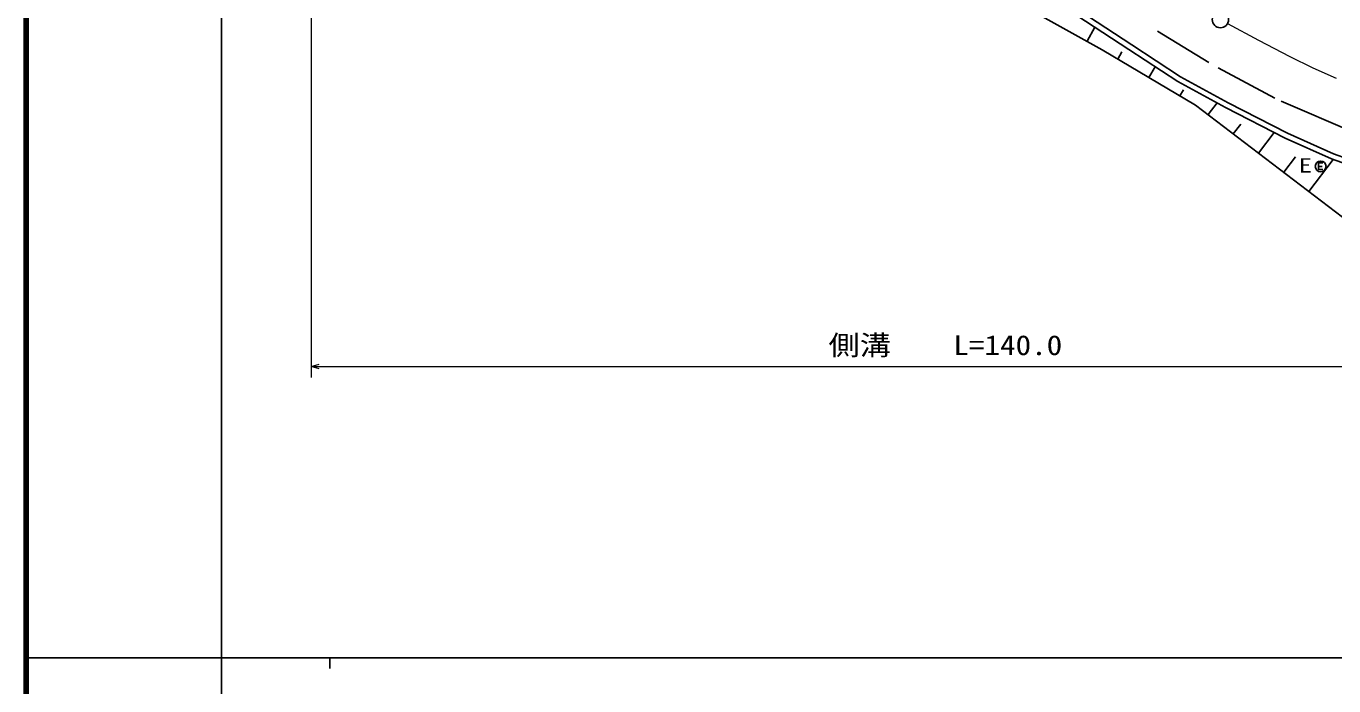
# Model space of a CAD drawing. Units: millimetres, scale not verified. Extents: x 40000 to 680000, y 20000 to 380000.
# Drawn here: x 40000 to 160510, y 202409 to 263185 of the extents above; entities that cross this region are included whole.
import ezdxf
from ezdxf.enums import TextEntityAlignment as Align

# ---------------------------------------------------------------- set-up
doc = ezdxf.new("R2010")
doc.units = ezdxf.units.MM
doc.header["$LTSCALE"] = 1000
doc.linetypes.add('CHAIN', pattern=[18.5, 12, -1.5, 3.5, -1.5])
for name, color, linetype, lineweight in [('M-BGD', 7, 'Continuous', 25), ('M-BMK', 2, 'CHAIN', 13), ('M-BMK-SRVR', 3, 'Continuous', 25), ('M-STR-HTXT', 7, 'Continuous', 13), ('M-TTL', 2, 'Continuous', 140), ('M-TTL-BAND', 7, 'Continuous', 25)]:
    doc.layers.add(name, color=color, linetype=linetype, lineweight=lineweight)
doc.styles.add('ＭＳ ゴシック', font='')
doc.styles.get('ＭＳ ゴシック').set_extended_font_data('MS Gothic')

msp = doc.modelspace()

# ---------------------------------------------------------------- linework, layer by layer
at = {"layer": 'M-BGD'}
for p, q in [((130877, 265655), (139156, 261006)), ((141605, 261035), (136033, 264698)), ((141879, 261453), (136316, 265110)), ((137766, 261788), (138493, 263081)), ((144249, 262714), (148995, 259837)), ((139156, 261006), (147764, 255916)), ((140591, 260158), (140985, 260825)), ((146118, 258089), (141605, 261035)), ((146374, 258519), (141879, 261453)), ((143460, 258461), (144041, 259444)), ((149858, 259358), (155084, 256563)), ((150540, 255694), (146118, 258089)), ((150773, 256136), (146374, 258519)), ((146329, 256764), (146655, 257314)), ((147764, 255916), (164012, 243524)), ((148925, 255031), (149755, 256119)), ((156034, 252875), (150540, 255694)), ((156251, 253326), (150773, 256136)), ((155659, 256275), (162379, 253398)), ((151246, 253260), (151927, 254154)), ((153567, 251490), (155020, 253395)), ((160490, 251421), (156251, 253326)), ((160303, 250956), (156034, 252875)), ((155888, 249720), (156986, 251159)), ((158209, 247950), (160460, 250900)), ((164608, 249426), (160303, 250956)), ((164777, 249897), (160490, 251421)), ((159101, 250264), (159431, 250264))]:
    msp.add_line(p, q, dxfattribs=at)
msp.add_lwpolyline([(159491, 250589), (159101, 250589), (159101, 249979), (159491, 249979)], dxfattribs=at)
msp.add_circle((159296, 250264), 498, dxfattribs=at)
at = {"layer": 'M-BMK'}
msp.add_lwpolyline([(150718, 263430), (153566, 261884), (156449, 260386), (158581, 259356), (160739, 258380)], dxfattribs=at)
msp.add_lwpolyline([(150718, 263430), (153566, 261884), (156449, 260386), (158581, 259356), (160739, 258380)], dxfattribs=at)
at = {"layer": 'M-BMK-SRVR'}
msp.add_circle((150057, 263784), 746, dxfattribs=at)
at = {"layer": 'M-STR-HTXT'}
for p, q in [((66251, 274676), (66251, 230828)), ((66251, 231828), (183155, 231828))]:
    msp.add_line(p, q, dxfattribs=at)
msp.add_lwpolyline([(67001, 231612), (66251, 231828), (67001, 232042)], dxfattribs=at)
at = {"layer": 'M-TTL'}
msp.add_line((40000, 380000), (40000, 20000), dxfattribs=at)
at = {"layer": 'M-TTL-BAND'}
for p, q in [((58000, 370000), (58000, 20000)), ((40000, 205000), (579000, 205000)), ((68000, 205000), (68000, 204000))]:
    msp.add_line(p, q, dxfattribs=at)

# ---------------------------------------------------------------- texts
at = {"layer": 'M-BGD', "style": 'ＭＳ ゴシック', "width": 1.35}
msp.add_text('E', height=1320, dxfattribs=at).set_placement((157278, 249306), align=Align.BOTTOM_LEFT)
at = {"layer": 'M-STR-HTXT', "style": 'ＭＳ ゴシック', "width": 1.15}
msp.add_text('側溝\u3000\u3000L=140.0', height=1833, dxfattribs=at).set_placement((113943, 232328), align=Align.BOTTOM_LEFT)

doc.saveas('drawing.dxf')
